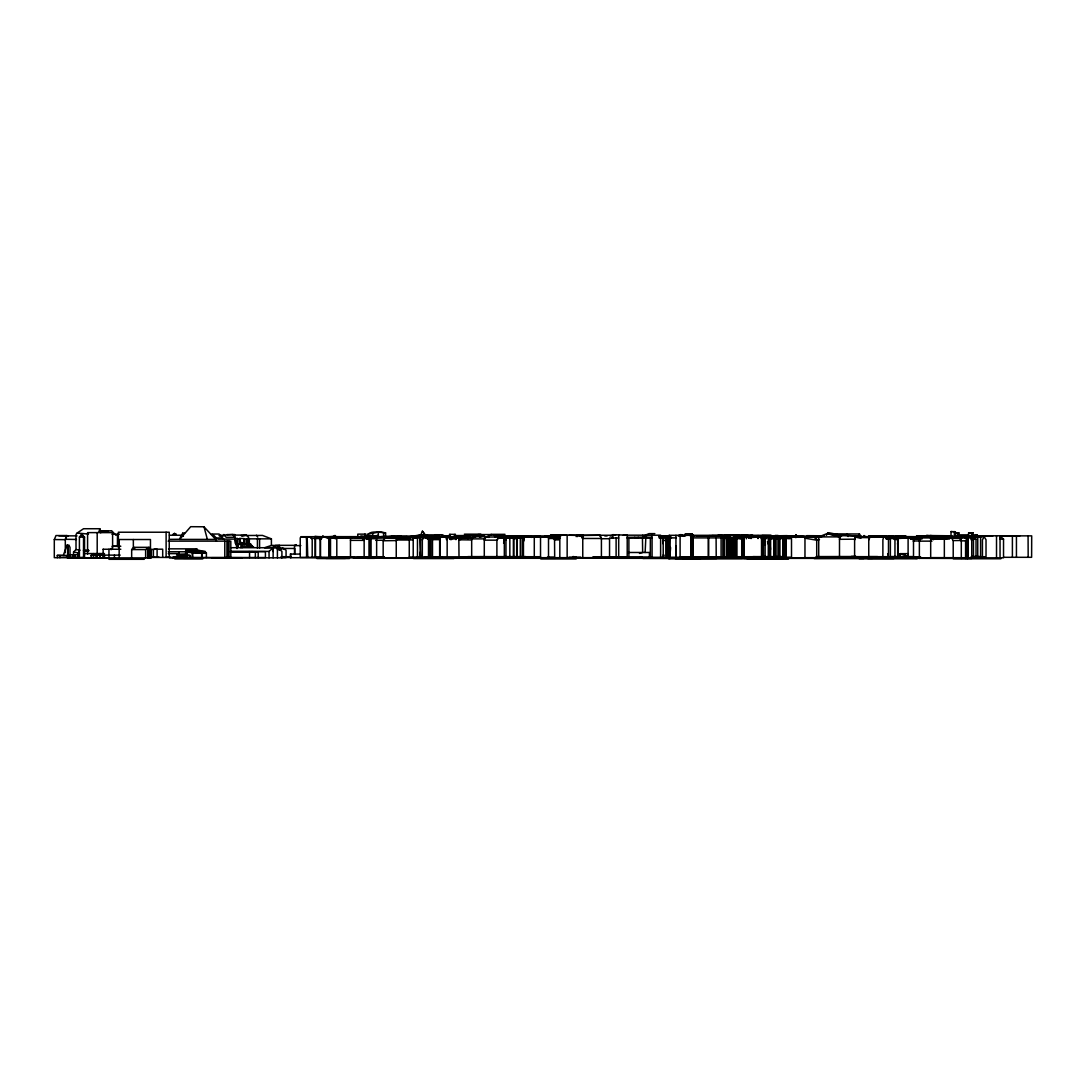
<?xml version="1.0" encoding="UTF-8"?>
<svg xmlns="http://www.w3.org/2000/svg" width="1086" height="1086" viewBox="0 0 1086 1086"><rect width="100%" height="100%" fill="white"/><g stroke="black" fill="none" stroke-linecap="round" stroke-linejoin="round"><path stroke-width="1.5" d="M732.358 550.969L730.661 557.267L730.661 538.371L742.023 538.452M178.756 557.471L178.769 553.616L168.276 553.616M676.144 545.959L675.94 557.254L675.94 535.317M273.129 551.512L273.346 547.697M517.778 537.448L517.846 536.104L516.542 537.448M473.252 537.882L460.654 537.258L460.654 539.633L458.821 537.054L457.315 537.054L455.93 539.633L455.93 537.203M670.605 547.588L669.804 557.254L670.32 535.968L669.465 535.982L668.664 537.909L668.664 557.254M662.949 543.665L663.627 537.461L668.677 537.461M785.857 557.199L786.196 553.806L784.852 553.806L785.857 557.199L785.857 538.575M785.192 553.806L784.852 557.199L784.852 538.575M897.538 544.127L898.203 539.457L895.774 537.19L890.371 537.991L890.371 556.575L913.502 556.575L913.502 538.955L910.163 537.841L897.199 538.534M967.164 545.186L967.64 541.873L965.223 537.434L945.091 537.434L950.277 537.421M652.075 538.194L651.206 537.326L645.41 537.081L627.464 537.339M306.564 539.905L307.162 536.796L310.759 536.796L312.198 539.905L312.198 557.376M501.908 536.321L505.139 536.348L503.592 543.204M654.844 533.633L649.021 533.633L645.274 535.194L642.803 538.194L643.075 537.081M98.88 531.991L99.831 528.733L83.541 528.733L77.133 533.05L76.006 534.475L76.006 549.557L73.549 552.014L73.549 555.883M488.904 537.489L489.637 535.018L496.478 535.018L498.406 538.724M776.3 538.575L776.3 536.185L780.318 536.728M750.263 537.489L750.942 535.303L770.843 535.303L774.644 536.986M869.642 536.973L868.759 539.796L868.759 556.738M868.759 539.918L869.615 537.244L855.496 537.244L854.614 539.973M928.869 536.498L929.833 537.041L926.711 536.498M734.747 536.28L730.851 535.031L754.2 535.737L733.837 535.031L733.593 535.805L733.797 535.031L736.607 535.615M868.786 536.783L869.031 536.036L892.814 535.941L889.773 537.108M739.946 536.145L752.136 537.176L745.58 536.565L744.711 537.258L749.15 536.28L750.182 537.529M783.237 537.692L783.698 536.335M771.101 536.579L771.141 538.575M57.314 557.715L57.314 555.394L63.232 555.462L67.128 545.118L68.934 545.118L70.006 547.48L70.006 557.715M179.624 539.403L190.702 526.696L203.978 526.778L215.639 539.403L179.624 539.403L181.172 535.222L169.47 535.222M425.196 535.126L422.318 531.19L420.757 535.167L409.951 537.163M899.52 556.738L854.614 556.656L854.614 539.185L856.039 535.697L860.804 538.235M67.861 536.321L66.993 535.547L65.309 539.661L54.3 539.566L54.3 557.688L109.306 557.756M434.088 537.095L434.875 534.733L442.314 534.746L444.853 536.117M54.3 539.566L55.997 535.547L66.993 535.547M80.405 537.054L81.436 534.665L84.532 537.054L84.532 557.444L79.414 557.444L79.414 537.054L81.436 534.665M549.665 537.611L550.711 535.235L566.498 535.126M580.521 536.348L581.037 535.181M65.309 552.774L65.309 539.294L66.857 535.86L77.025 535.86M433.83 537.027L434.875 534.733M978.052 535.778L976.653 534.869L976.653 535.778M276.441 548.036L277.622 545.484L279.523 545.484L279.523 548.077L277.446 548.457L280.799 548.471L276.916 548.783M278.383 547.914L279.523 545.484M576.15 536.62L576.829 535.181L577.277 536.606M919.367 558.462L919.367 540.937L920.358 538.873M958.802 537.339L960.445 536.389L966.974 536.565M439.898 556.724L439.898 538.9L440.821 536.986L445.097 536.457L447.16 539.593L447.16 556.724M484.288 556.969L484.288 538.873L485.347 536.715L488.198 537.095M471.677 556.969L471.677 538.887L472.736 536.715L485.347 536.715M495.27 537.312L496.478 535.018M920.521 538.276L921.417 536.579L925.245 537.095M409.259 558.272L409.259 539.891L410.684 537.231L417.241 537.231M422.332 539.946L423.784 537.231L427.545 537.584L428.997 539.81L428.997 557.037M496.899 556.914L496.899 540.163L498.583 537L502.967 537.556L504.325 539.769L504.325 556.914M181.376 535.642L182.706 533.158L184.606 533.063M372.131 537.095L372.539 536.348L378.905 536.932M568.806 535.235L583.861 535.52L579.666 535.208M446.482 539.077L447.717 536.946M683.813 536.335L685.32 533.769L691.877 533.769L693.995 535.873M971.142 556.67L986.02 556.751L986.02 539.769L984.228 536.769L982.436 539.769L982.436 556.751M100.699 532.805L101.948 530.728M826.392 535.357L827.776 533.131L836.682 534.027L827.776 533.131M857.261 537.475L859.447 534L861.632 537.475M460.654 537.258L459.011 539.769L471.677 539.932M730.661 557.267L730.647 536.918L728.231 536.918L726.412 539.742L726.412 557.267M728.855 557.267L728.855 539.701L730.634 536.932M729.303 538.995L729.303 557.267M328.773 557.281L328.773 538.765L323.031 536.267L320.234 539.647L321.646 537.57M320.234 539.647L323.031 536.267M368.358 539.28L369.349 537.828L384.838 537.624L369.349 537.828M555.57 558.285L383.168 558.272L383.168 540.774L384.933 538.222L388.734 537.76M359.222 537.176L353.778 536.796L359.344 537.122M413.209 557.037L413.209 538.181L417.472 536.878L428.441 536.837L400.748 536.755L401.453 536.81L400.883 535.792L393.566 535.792L388.069 537.801L401.698 537.76L397.856 538.222L396.241 540.556L383.168 540.774M556.534 536.375L557.267 535.33M195.317 550.819L196.702 548.837L198.114 550.819M446.482 539.633L448.287 537.095L449.78 537.081L451.586 539.633M661.496 538.181L659.093 537.882M168.276 551.742L185.896 551.797M242.192 547.711L242.192 542.715L239.857 542.443L237.033 546.272L238.323 546.272M509.796 538.466L511.411 536.335L559.914 536.43M941.901 536.701L943.748 536.823L945.594 539.24M401.046 536.647L396.797 537.217L395.861 538.398M249.033 545.769L250.527 543.923L252.563 546.489M399.852 536.647L407.223 536.606L402.485 537.217L401.684 538.194L401.684 536.715L397.612 538.33M690.153 535.846L691.877 533.769M645.844 537.339L645.138 552.475M396.241 558.272L396.241 539.973L397.462 538.507L410.332 538.181M396.241 539.973L409.259 540.027L410.535 538.507L397.462 538.507M611.527 535.452L611.065 535.452M953.766 537.339L958.3 536.24L960.445 537.339L961.001 536.688M301.256 536.701L300.225 537.855L300.225 557.376L320.533 557.376L320.533 538.629L319.026 537.231L314.859 536.701L301.256 536.701L305.424 537.231L306.564 538.289L306.564 557.376M899.086 536.253L898.502 536.905L902.412 536.253L903.294 537.421M425.454 537.027L427.056 535.33L426.119 535.33M628.889 557.294L628.889 538.194L627.749 537.353L627.206 538.194L650.338 538.181L651.206 537.326M939.227 539.24L941.915 536.81L943.748 536.823M230.3 551.416L269.056 551.403L273.129 547.887M966.377 537.339L968.21 535.778L971.047 537.339M968.59 535.778L966.635 537.434L971.264 536.24L972.174 537.746L968.59 535.778L968.59 532.968L972.961 532.764L972.961 536.009M150.194 557.905L150.194 548.349L149.026 547.33L133.714 547.33L131.664 549.57L131.664 557.905M948.404 538.099L949.693 537.054M131.664 549.57L145.633 549.584L149.026 547.33M487.03 536.851L489.637 535.018M543.828 536.905L545.24 535.982L547.941 536.905M610.128 535.982L613.59 535.412M637.02 538.194L638.31 537.339M887.642 553.629L888.484 556.738L888.484 538.48L887.642 538.819M279.034 550.222L282.536 548.077L286.066 550.208L286.066 557.62L281.586 557.62M772.54 537.041L774.44 536.932L773.069 536.918M174.452 533.416L173.108 534.231L176.244 534.231L174.452 533.416L175.185 534.231M530.226 537.041L531.258 536.416L531.556 537.448M294.51 554.036L294.51 545.606L296.193 544.629M790.717 536.769L791.029 536.077L753.874 536.484M527.932 537.339L529.71 536.647M524.104 537.339L528.013 536.416M961.232 537.407L967.816 537.298L967.816 558.462M967.246 558.462L967.694 537.068L970.667 537.366L971.753 541.032L971.753 558.462L915.362 558.326M968.047 557.742L930.688 557.62L930.688 539.077L945.865 539.05M420.553 557.037L419.807 537.19L420.553 536.81L420.553 557.037L419.685 552.407M930.688 539.077L945.485 538.466M895.774 537.19L890.371 537.991L897.688 539.864L897.688 556.575M738.358 537.231L740.625 536.185M861.714 536.538L856.868 536.783M923.548 537.122L925.951 536.145L937.34 536.145M678.031 535.751L680.895 534.597L684.153 535.846M841.555 536.145L826.989 533.606L818.722 536.918L818.722 556.521M763.757 537.217L758.259 535.642L751.458 536.09M873.687 537.136L876.796 535.941M400.883 535.792L392.29 538.113L393.227 537.787M271.405 545.063L271.405 538.846L262.5 535.425L240.916 535.52M974.251 535.819L977.264 535.792L975.717 535.276M767.924 558.72L770.897 557.634M546.421 536.864C548.036 534.624 564.286 535.303 550.711 535.235M737.38 536.185L735.344 536.565M505.995 537.095L509.714 535.778L510.556 538.072M473.781 536.104L478.166 534.57L491.632 534.57M413.535 537L416.223 536.063L399.458 536.063M715.986 535.995L731.665 534.923L734.652 536.185M419.807 537.19L420.553 536.932M558.53 536.959L552.652 536.43M888.484 539.796L888.226 537.746L892.42 536.348M906.362 536.633L902.113 538.045L916.353 538.032L920.589 536.633M910.543 538.629L916.353 538.629L920.181 537.312L932.657 537.312M449.36 538.33L456.419 535.574L483.392 535.493L485.781 537.122M944.847 537.774L948.716 536.498L949.693 538.547M639.478 553.439L642.654 552.475L642.45 537.339M890.181 538.249L888.226 538.819L886.61 537.353L883.76 536.973L882.877 539.796L882.877 556.738M776.368 536.47L757.987 536.43L757.987 538.575L758.449 536.443L769.431 536.715M429.54 537.176L432.038 536.47M462.853 537.964L465.365 537.258L472.831 537.937M717.181 535.697L719.923 534.923L722.869 536.158M974.631 535.995L977.264 535.276M873.361 536.905L880.732 536.145L877.868 536.891M396.471 537.692L400.272 536.715M389.453 536.715L385.774 537.027L394.299 536.199M912.416 537.163L915.43 537.163M927.648 537.163L933.01 537.027M284.179 548.566L280.799 548.444M415.762 536.837L425.047 536.932M964.992 536.565L966.621 536.389M507.854 537.733L518.402 537.054M920.385 538.575L910.679 539.05L918.485 538.575M932.698 537.027L939.023 536.946M877.99 537.027L906.308 536.348L902.113 537.746L888.226 537.746M882.551 537.013L885.457 536.403M944.345 557.62L944.345 539.05L951.282 537.584L965.223 537.434M956.698 538.154L959.44 537.584L961.3 540.475L961.3 558.462M219.182 535.466L232.974 534.475L235.173 537.271L235.173 543.231M84.762 550.806L88.74 550.874M816.496 536.986L818.07 536.66L783.508 536.986M751.783 537.136L748.186 537.855L758.327 536.946L751.783 537.258M249.332 545.389L249.332 538.9L248.3 537.298A3.217 1.276 45.9 0 0 247.513 536.212L246.4 535.099L241.839 536.05M368.358 557.376L330.103 557.349L330.225 537.041L335.316 536.321L324.32 537.041L322.528 536.267M921.091 537.095L925.367 536.498L916.489 536.226L920.806 536.226L920.806 537.054L924.634 536.308L926.154 537.136M924.064 537.041L927.797 536.308M367.516 536.647C367.787 529.601 380.317 532.588 385.571 532.9L385.571 536.647M369.484 533.864L380.086 531.828L385.571 532.9M798.4 537.081L801.319 536.525M934.612 537.068L938.983 536.24L942.933 537.244M967.545 537.122L969.852 536.688M91.061 555.394L101.337 555.109L91.061 555.394L91.061 557.647M428.115 536.294L431.318 535.697M110.704 549.258L112.374 549.204L112.374 546.244L120.817 546.244M343.76 537.665L331.746 537.977L346.529 537.353L328.434 536.878M408.417 536.918L421.192 534.733L432.296 537.041L428.753 536.403L430.993 537.136M388.489 537.054L391.883 536.47M792.984 537.054L796.052 536.525M759.643 537.095L762.793 536.443M722.299 536.022L724.891 535.588L711.914 535.534M177.045 557.457L177.045 554.498L185.896 554.227M920.806 537.054L925.367 536.498L920.806 536.226M520.153 536.837L523.085 536.403M533.959 536.837L536.878 536.403M773.517 536.593L779.232 536.647L765.236 536.552M611.798 538.113L612.748 537.977M758.422 536.688L761.286 536.294M778.336 536.688L781.296 536.484M964.314 537.312L984.228 536.769M942.037 537.041L930.2 537.841L934.286 536.498L958.979 536.389M553.317 538.765L557.104 538.262L547.928 535.982M387.268 537.095L393.051 536.348L370.95 537.081M453.989 536.932L457.681 536.47L453.676 536.335M432.133 536.457L427.857 536.986L444.188 537.013M439.884 536.932L443.604 536.47M760.974 536.851L768.426 536.294M964.992 536.755L966.621 536.565M373.068 535.995L378.335 535.479L377.466 535.547M514.533 537.027L520.696 536.389M534.638 537L540.529 536.403L540.529 557.729M542.701 536.986L548.511 536.403L548.511 557.729M877.149 536.891L879.158 536.688M83.554 550.928L88.74 550.534L87.545 550.534M908.507 536.769L897.212 536.986M415.178 537.529L418.3 537.244M928.924 537.054L929.67 536.986L926.874 536.864M914.507 537L929.67 536.986M459.894 538.045L456.69 537.841M791.341 536.973L792.902 536.837M738.29 537.054L746.516 536.905L745.023 536.783M741.697 537.054L744.467 536.823M150.167 549.502L157.103 549.204L157.103 557.349M864.619 537.054L877.814 536.43M869.099 537.054L877.135 536.43M762.087 536.851L769.431 536.294L770.911 537.136L768.25 536.389M744.48 536.28L740.869 536.552L745.539 536.552M972.961 532.764L968.59 532.968M881.832 537.041L886.04 536.769L888.579 537.896M760.295 536.579L764.164 536.335M659.473 537.706L663.627 537.461M337.176 538.113L338.438 538.045M645.274 535.249L660.614 535.194L660.614 557.294M665.202 536.511L659.229 536.837L670.306 536.864M561.747 535.167L558 535.235L560.2 535.167M432.907 539.267L439.898 539.267L432.5 539.267L432.5 556.724M765.983 537L776.042 536.647M708.927 535.642L722.869 535.914M789.02 538.575L789.02 536.552L757.987 536.43M275.668 547.425L264.495 547.751L271.391 545.43L276.238 545.43M821.478 536.823L818.722 536.918L839.492 536.878L839.492 556.521M224.137 539.579L219.087 534.04L212.476 534.04L216.399 538.018L221.164 537.882M962.712 537.027L966.309 536.986L955.49 537.095L959.44 537.434L961.3 540.869L965.59 540.828L966.173 541.9L967.64 541.873M767.693 537L772.757 536.918M726.412 539.742L728.855 539.701M375.756 540.326L384.702 540.19M742.946 537.027L754.349 536.864M951.282 537.584L953.209 540.584L961.3 540.475M169.443 539.375L179.624 539.267M888.877 536.321L890.466 536.769M913.122 541.004L919.367 540.937M235.173 537.271L226.159 537.339L223.906 534.475M450.052 538.099L451.505 538.086M854.614 539.185L839.492 539.308L840.931 535.697L856.039 535.697M422.413 536.511L427.015 536.47M434.834 536.511L439.436 536.47M795.848 537.706L795.848 534.706L797.463 536.647M775.173 536.851L792.427 536.755M930.078 536.959L932.67 536.932L931.109 536.823M218.028 539.172L235.051 539.09L237.834 545.837M777.766 536.946L771.522 536.986M1016.442 535.887L1019.971 535.778L955.422 535.819L955.422 531.76L951.024 531.556L951.024 536.47M423.255 536.973L431.074 536.959M460.505 537.312L461.849 537.516L457.002 537.203M773.829 536.755L759.576 536.837L766.743 536.837M801.02 536.498L802.459 536.498M785.097 536.538L804.061 536.457L804.97 538.208L804.97 557.96M756.942 536.973L757.838 536.973M773.395 536.81L772.01 536.81L776.626 537M780.277 536.81L781.377 536.81M449.78 537.081L449.903 538.955L455.984 538.928M380.996 536.62L389.901 536.593M391.082 536.986L394.109 536.973M873.619 536.62L887.33 536.593L859.868 536.62M862.04 536.783L867.741 536.959M609.517 538.71L601.413 538.737L599.744 535.33M944.345 539.05L949.218 539.036M931.992 541.127L919.367 541.154L920.928 537.855L935.114 537.855L938.752 539.158L938.752 537.041M149.434 557.905L149.434 548.349L150.194 548.349M521.633 558.028L522.339 558.028M527.579 558.028L528.61 558.028M101.772 530.973L108.179 530.973M958.897 532.887L954.553 532.71L958.897 532.887L958.897 535.629M859.447 534L834.143 533.864M111.994 534.217L119.284 534.203M464.374 534.176L480.854 534.176M210.711 534.298L212.109 534.298M490.981 534.339L505.017 534.339M226.974 534.583L234.983 534.583M612.748 538.018L612.748 534.692L627.206 535.167L627.206 557.294M477.039 534.936L469.858 534.936L470.36 535.588M958.721 534.869L968.508 534.869M971.766 534.869L976.653 534.869M246.4 535.099L233.015 535.099L235.173 538.167L237.698 538.873L237.698 545.376M613.59 535.262L559.819 535.235L559.819 557.647M623.323 535.167L646.333 535.194L646.333 538.194L645.41 537.081M337.637 537.679L334.488 535.52L336.741 537.611M762.019 535.452L770.924 535.561L773.422 537.068M835.175 535.507C832.324 533.755 873.402 537.38 856.297 536.579M58.861 535.819L68.079 535.982M472.424 535.778L473.863 535.778M494.306 535.778L509.714 535.778M582.761 538.48L580.888 535.235L576.625 535.588L600.069 535.222L601.413 538.48L582.761 538.48L580.643 535.235L582.761 538.507M696.262 535.792L715.905 535.792M765.576 535.751L767.001 535.751M776.3 535.819L787.282 535.629M806.749 535.669L824.478 535.805M952.069 535.819L926.412 535.507L932.698 536.104M219.304 535.914L223.933 535.914M441.581 536.05L442.776 536.05M604.807 535.941L607.128 535.941M678.777 535.914L685.565 535.914M691.836 535.914L712.267 535.914M954.743 535.846L966.309 535.846M977.929 535.914L993.011 535.778M1000.749 535.887L1031.7 535.86L1031.619 557.308L1003.491 557.308M659.962 536.104L669.736 536.104M735.371 536.117L749.15 536.28M809.409 536.09L821.79 536.09M889.868 536.145L905.452 536.145M372.539 536.348L360.498 536.348L365.697 536.932M450.337 536.335L418.965 536.47L413.685 537.964L418.314 537.977M659.324 536.511L669.397 536.511M746.068 536.484L738.208 537.068M822.224 536.457L751.091 536.443L751.091 538.575M324.252 536.647L369.43 536.647M372.824 536.647L393.865 536.647M423.146 536.606L424.585 536.606M454.138 536.593L457.491 536.593M508.044 536.633L520.452 536.633M552.204 536.647L523.452 536.647L523.452 556.724M659.08 536.66L668.813 536.66M808.486 536.606L821.043 536.66M856.148 536.633L861.035 536.633M868.366 536.593L874.8 536.593M903.308 536.647L960.553 536.959M958.802 536.755L980.59 536.565L980.59 556.548L971.78 556.548M363.118 538.982L359.792 537.041L357.565 537.787L361.611 537.706L349.828 536.728L361.611 537.706L363.864 537.041L367.231 538.982M365.561 536.878L393.865 536.878M429.146 536.918L450.853 536.932M453.744 536.891L469.003 536.864M479.469 536.932L480.989 536.932M503.85 536.959L509.836 537.475L509.836 556.914M771.196 536.891L805.296 536.946M806.341 536.932L819.007 536.81M859.718 536.905L913.312 536.946M964.544 536.918L908.873 536.905M79.414 537.054L84.532 537.054M333.864 536.321L333.864 537.041L314.75 536.498L321.999 537.041M353.792 536.986L371.588 537.122L367 536.606M372.973 536.986L377.765 536.986M418.096 537.041L402.214 537.529L417.703 537.584M420.01 537L429.649 538.072L426.309 537.706M498.583 537L485.971 537L484.288 540.149L496.899 540.163M660.573 536.973L669.03 536.973M735.914 537.027L740.991 537.597M753.535 537.027L761.367 537.081M870.714 537L883.366 537M903.973 536.986L899.48 536.986L910.041 537.013M396.797 537.217L402.485 537.217M448.016 537.394L473.36 537.258M660.967 537.421L667.347 537.421L659.718 537.869M736.579 537.258L761.53 537.258L761.53 557.227M948.96 537.366L970.667 537.366M336.809 557.349L336.796 537.448L343.841 537.448M422.63 537.584L427.545 537.584M498.243 537.556L502.967 537.556M509.836 537.475L505.967 537.475L505.967 556.914M519.271 537.814L522.176 537.611M943.49 537.163L948.336 537.638L945.091 536.701M425.644 536.43L430.938 537.706L430.938 556.724M509.008 537.855L524.443 537.76M858.497 537.502L870.008 537.679M949.096 537.855L961.341 537.855L963.811 537.013L967.178 538.249M350.479 540.353L364.149 540.366L362.71 538.099L345.158 537.991L349.068 538.099M457.057 538.004L466.328 538.045M498.107 538.032L502.737 538.004M507.338 538.004L510.42 538.004M512.225 537.923L520.791 538.113M618.694 538.018L609.545 538.018L609.545 557.294L663.179 557.294M676.293 537.882L665.799 537.882L665.799 557.254L791.504 557.199L791.504 538.575L769.635 538.575L770.517 549.435M692.026 537.882L740.571 537.882M967.884 537.991L964.477 537.896M311.017 538.289L320.533 538.629M384.933 538.222L397.856 538.222M464.333 538.113L459.256 537.543M660.397 538.113L663.179 538.113L663.247 558M886.203 538.249L891.565 538.127M886.108 538.52L890.724 538.52M362.412 538.683L376.638 538.683L376.638 556.874L357.593 556.874M513.379 538.67L516.692 538.67L516.692 556.629M742.892 538.588L737.462 538.452M761.082 538.575L766.757 538.575M248.042 538.846L271.405 538.846M430.938 538.9L439.898 538.9M471.677 538.887L484.288 538.873M886.122 538.968L890.737 538.968M910.394 538.955L922.068 538.941M1003.532 539.145L1000.043 539.145L999.704 535.697L1003.532 539.145L1003.532 557.81L917.996 557.905M938.752 539.158L933.566 538.452L933.566 539.728M432.907 539.593L439.898 539.593M970.667 538.575L976.029 539.158L976.029 556.534M554.498 539.864L559.181 539.851M663.247 540.475L666.383 540.475M168.113 541.14L230.816 541.14L230.816 557.485M239.857 542.443L242.192 542.715M237.644 543.923L250.527 543.923M236.069 544.615L239.191 544.615M242.314 544.615L246.984 544.615L253.54 546.815L242.287 546.815M296.288 545.335L275.953 545.335L272.939 547.425M294.51 545.606L300.836 545.606M120.084 546.434L112.374 546.244M231.508 547.697L277.405 547.738L281.912 551.376L281.912 557.824L188.367 557.783M277.446 548.457L294.822 548.471L294.822 554.362M168.601 548.837L196.702 548.837M103.156 549.245L120.817 549.258M154.321 549.19L162.696 549.19L162.696 557.349M110.704 549.502L111.763 549.502M83.446 550.195L88.482 550.195M185.679 550.33L198.806 550.33L205.498 551.607L191.733 551.471L185.679 550.33L185.679 557.403L185.625 554.498L177.045 554.498M230.11 551.647L265.418 551.647L265.418 557.552L149.637 557.417M230.599 551.702L255.346 551.702L255.346 557.512M187.267 557.471L187.267 552.285L206.394 552.883L206.394 557.471M627.98 552.475L649.414 552.475L649.414 557.294M206.394 552.883L187.267 552.285M84.07 553.561L104.5 553.561M908.1 553.656L899.995 553.656L899.995 556.575M300.455 554.077L290.342 554.077L290.342 557.702L325.026 557.702M180.507 557.444L180.507 554.851L190.064 555.462L190.064 557.444M99.491 555.122L120.193 555.122M663.071 555.095L664.035 555.095L664.035 556.548L663.071 556.548M180.507 554.851L190.064 555.462M57.314 555.394L67.644 555.652L67.644 557.715L67.644 546.244M851.383 556.426L855.863 556.426M467.795 556.616L525.868 556.629M752.91 556.616L782.056 556.616M816.4 556.589L855.659 556.521M869.601 556.602L877.651 556.602M281.043 556.684L290.681 556.738M378.756 556.779L384.159 556.779M424.585 556.779L467.754 556.86M479.781 556.711L499.044 556.779M540.529 556.724L522.678 556.724L522.678 539.511L523.221 538.778L523.452 539.511M592.942 556.806L627.884 556.833M639.79 556.724L642.111 556.724M679.877 556.792L755.137 556.724M905.317 556.765L920.575 556.765M179.624 557.091L184.525 557.091M336.008 557.077L354.172 557.077M372.064 556.955L383.399 556.955M409.259 557.037L441.527 557.064M510.325 556.982L459.011 556.969L458.821 537.054M547.466 557.104L554.674 557.104L554.539 538.412L553.616 536.959L514.18 537.122L511.411 536.335M621.246 557.091L627.423 557.091M679.863 556.996L702.289 556.996M816.02 557.037L821.681 557.037M79.359 557.172L69.803 557.227L69.803 554.715L77.744 554.715L77.744 557.227M149.719 557.294L158.963 557.132M167.203 557.159L170.339 557.159M173.027 557.159L181.09 557.159M181.661 557.281L184.606 557.281M281.573 557.308L289.867 557.308M313.827 557.281L364.149 557.227L364.149 538.683M372.417 557.199L384.471 557.199M424.436 557.159L437.563 557.145M468.012 557.186L493.329 557.186M569.05 557.186L580.671 557.186M281.355 557.403L291.279 557.403M425.875 557.349L434.196 557.349M621.749 557.444L652.835 557.444M868.936 557.566L878.859 557.566M172.538 557.647L184.131 557.647M211.689 557.702L242.192 557.702M341.683 557.756L440.957 557.742M455.115 557.756L467.985 557.756M492.433 557.742L601.413 557.647L601.413 538.507M613.223 557.58L640.048 557.58M678.085 557.742L696.913 557.742M699.493 557.756L707.23 557.702M708.194 557.729L774.549 557.62M803.912 557.675L908.072 557.715M68.079 557.837L151.375 557.905L151.375 550.018L149.434 548.349M169.484 557.824L173.38 557.824M355.502 557.933L422.916 557.933M434.359 557.865L457.45 557.865M537.665 557.892L540.733 557.892M565.453 557.919L583.141 557.919M589.454 557.973L680.501 558M700.158 557.96L909.362 557.797M353.425 558.095L427.056 558.068M489.107 558.055L670.198 558.041M700.103 558.163L714.52 558.163M717.534 558.068L938.63 558.068M939.363 558.041L968.359 558.041M183.534 558.299L201.534 558.299M325.922 558.38L345.457 558.38M366.973 558.34L374.697 558.34M560.009 558.258L577.453 558.258M617.812 558.299L644.5 558.299M661.442 558.272L669.247 558.272M682.822 558.435L742.091 558.353M744.209 558.38L872.547 558.34M882.728 558.258L907.367 558.272M316.922 558.543L349.461 558.543M413.549 558.53L453.934 558.53M642.885 558.475L670.076 558.475M675.234 558.625L716.679 558.489M814.106 558.571L863.899 558.489M867.714 558.53L893.941 558.53M174.765 558.923L202.743 558.923M668.759 558.842L700.036 558.842M700.551 558.72L782.68 558.842M859.162 558.733L917.127 558.788M953.277 558.761L1000.885 558.761M540.774 558.937L576.191 558.937M747.331 559.046L788.49 559.114M144.302 559.304L108.967 559.304L108.967 549.258M775.078 535.466L778.105 535.466M925.829 536.742L901.502 536.674M934.449 536.62L936.254 536.62M510.61 536.389L560.607 536.416M508.452 536.606L539.837 536.633M381.186 536.973L383.412 536.973M424.694 534.855L435.011 534.896M410.576 536.796L409.083 536.783L410.25 537.041M812.898 536.172L816.713 539.593L819.468 539.606M409.259 539.891L412.504 539.905M787.744 536.633L791.925 536.647M782.694 536.633L786.875 536.647M368.385 535.697L373.258 535.724M955.422 535.819L959.888 535.846M400.707 536.796L420.581 536.973M434.563 536.918L437.563 536.959M920.697 536.47L924.919 536.552M555.285 538.303L560.172 538.371M548.511 538.52L554.593 538.425M65.309 539.294L76.482 539.47M789.02 536.552L774.413 537.027L785.192 537.081M347.439 537.692L351.85 537.787M88.482 534.054L77.133 533.05M358.801 537.991L362.71 538.099M861.524 536.769L862.651 536.769M895.326 536.511L901.706 536.715L890.466 536.511M714.968 535.873L716.801 535.846M948.227 537.584L950.752 537.665M461.849 537.624L456.242 537.203M863.777 535.629L864.7 535.669M899.955 536.918L902.534 537.027M904.719 536.918L912.308 537.163M63.232 555.462L67.644 555.652L67.128 557.715L67.128 555.625M516.515 538.004L518.293 538.086M239.558 541.724L239.558 538.385L244.011 538.629L244.431 544.005M246.21 545.281L246.21 538.737L248.68 539.728L249.332 538.9M934.259 536.905L937.123 537.054M920.589 536.823L922.326 536.918M794.287 536.701L800.206 537.013M786.631 536.932L788.205 537.013M948.54 537.203L951.173 537.339M244.431 539.226L246.644 539.362L246.644 544.1M945.091 537.434L948.336 537.638M612.748 534.692L615.748 534.882M443.726 535.71L449.889 536.131M237.698 538.873L240.006 539.036L240.006 543.869M942.349 536.525L949.897 537.081M940.788 536.525L946.707 536.973M663.655 536.498L669.858 536.986M449.156 536.674L450.269 536.769M435.907 536.674L439.979 537M935.969 536.104L938.25 536.28L930.145 535.52M943.177 536.959L944.616 537.081M806.979 537.027L803.912 536.769L806.667 537.081M744.548 536.905L743.055 537.258M952.884 536.688L956.074 536.959M448.111 536.986L463.288 537.421M948.662 536.946L951.417 537.217M771.684 536.538L776.504 536.986M410.684 537.231L414.431 537.584M349.828 536.905L356.154 537.529L340.95 536.728M805.988 536.606L807.373 536.742M794.273 536.606L798.183 537.013M251.667 551.62L258.196 552.285L248.816 551.62M816.115 536.715L818.993 537.027M396.675 537.054L399.458 537.366M875.153 536.755L876.85 536.946M788.965 537.013L787.459 537.013M855.496 537.244L859.067 537.679M776.042 536.131L780.807 536.728M772.2 536.66L774.942 537.013M775.553 536.131L776.314 536.226M472.736 536.715L475.6 537.095M941.82 536.633L944.779 537.027M954.988 536.633L957.893 537.027M934.802 536.579L937.666 536.959M464.632 537.312L465.392 537.421M950.684 537.584L949.598 537.692M770.531 536.199L773.531 536.647M776.775 536.24L814.853 536.457L816.713 540.176L804.97 538.208M920.697 536.43L921.444 536.552M790.676 536.24L794.015 536.742M76.006 549.557L80.079 550.195M809.912 536.715L811.799 537.027M465.582 538.222L461.591 537.543L461.591 538.33M336.796 537.774L338.737 538.099L336.796 537.448M660.614 537.638L663.179 538.113M659.569 535.86L666.247 537.108M659.799 536.783L660.967 537M669.22 536.769L659.731 535.927L665.745 537.054M73.549 552.014L77.92 552.842M777.196 557.81L781.879 558.72M423.119 534.733L435.635 537.136M951.024 531.556L952.069 531.76M573.001 556.521L576.327 557.186M969.228 537.733L976.029 539.158M812.423 536.457L815.152 537.108M786.033 536.212L789.101 536.946M826.989 533.606L839.492 536.878M939.227 538.452L941.63 539.131M523.941 536.335L526.737 537.136M818.152 535.805L820.989 536.674M914.588 538.072L916.353 538.629M426.934 536.43L430.938 537.706M175.769 556.507L178.769 557.471L178.769 551.769M745.064 537.176L743.272 536.375L740.394 537.231L741.874 536.375L743.638 537.149M370.475 538.208L362.534 537.339L365.181 538.235M875.737 536.253L877.732 537.068M887.669 538.127L888.484 538.48M860.465 536.253L862.46 537.108M745.335 536.117L747.548 537.108M759.928 536.145L761.367 536.851M737.068 536.946L737.828 537.353M960.445 536.389L962.25 537.339M882.823 536.036L885.131 537.312M869.031 536.036L870.334 536.783M846.849 533.959L848.098 536.538M682.483 536.022L680.895 534.597M246.984 544.615L250.282 546.815M902.778 536.47L904.149 537.448M273.129 547.738L273.129 557.824M133.714 547.33L134.827 548.308M470.224 537.706L467.795 535.493L467.795 538.751M897.688 539.864L898.203 556.575M579.042 535.52L579.788 536.24M425.631 537L427.721 539.199L427.721 538.072M116.053 535.398L111.627 530.728L99.831 531.353M517.846 536.104L521.701 537.258M422.508 531.19L426.146 536.172M449.903 538.955L450.391 539.633L450.391 537.203M256.472 535.249L257.749 537.136M795.848 534.706L796.988 536.715M670.32 535.968L671.419 537.909M517.275 536.117L518.022 537.448M893.316 537.19L894.525 539.443M944.155 537.353L945.119 539.24L945.119 537.638M886.162 536.755L887.153 538.86M67.128 545.118L68.242 547.534L68.242 557.715M452.808 537.706L452.047 537.203M82.509 534.665L83.541 537.054L83.541 557.444M941.915 536.81L942.947 539.24M874.664 536.769L874.895 537.326M767.395 541.67L768.63 544.778M555.72 535.126L556.602 537.624M203.992 526.791L207.372 539.403M182.706 533.158L183.398 536.253M505.139 536.348L505.967 540.054M99.831 528.733L100.509 531.882M235.051 539.09L237.033 548.552M307.162 536.796L307.759 557.376M634.767 537.339L634.916 538.194M758.259 535.642L758.462 536.932M517.058 537.855L517.343 540.977M668.664 537.909L669.465 547.588M765.114 538.575L765.358 545.348M1028.075 535.86L1028.17 557.308M1016.442 535.778L1016.442 557.308M1012.396 535.887L1012.396 557.308M1000.043 535.737L1000.043 557.81M996.514 535.737L996.514 557.81M977.753 536.565L977.753 556.548M973.463 539.158L973.463 556.534M972.011 536.565L972.011 539.905M971.563 532.764L971.563 536.009M967.64 537.394L967.64 558.462M966.173 541.9L966.173 558.462M965.59 540.828L965.59 558.462M957.526 532.887L957.526 535.629M954.377 531.556L954.377 536.47M953.209 540.584L953.209 557.62M916.353 538.032L916.353 539.036M908.1 538.534L908.1 556.575L900.267 553.656L900.267 556.575M907.842 553.656L907.842 556.575M905.317 555.055L905.317 558.231M894.959 539.851L894.959 556.575M816.713 539.593L816.713 557.96M786.196 538.575L786.196 557.199M785.192 538.575L785.192 557.199M784.676 538.575L784.676 557.199M784.106 536.47L784.323 557.199M783.142 538.575L783.142 557.199M782.775 538.575L782.775 557.199M779.775 538.575L779.775 557.199M779.422 538.575L779.422 557.199M778.54 538.575L778.54 557.199M778.187 538.575L778.187 557.199M775.838 538.575L775.838 557.199M775.458 538.575L775.458 557.199M774.25 536.43L774.304 557.199M773.924 538.575L773.924 557.199M772.54 536.43L772.54 538.575M771.807 536.43L771.807 538.575M770.626 538.575L770.585 557.199M769.635 536.43L769.635 557.199M768.956 536.47L766.173 536.43M768.277 536.43L768.277 557.199M765.114 536.43L765.114 557.199M763.417 538.575L763.458 557.199M762.888 538.575L762.888 557.199M762.793 538.575L762.63 557.199M746.326 537.258L746.326 538.819M742.58 537.258L742.58 538.765L738.439 538.222L741.724 538.222L741.724 557.267M742.24 537.258L742.24 557.227M736.824 537.882L736.824 535.317L669.112 535.317L669.112 537.882M736.702 538.371L736.702 557.267M736.498 538.371L736.498 557.267M736.172 538.371L736.172 557.267M735.724 537.937L735.724 557.267M734.421 537.937L734.421 557.267M733.471 537.937L733.471 557.267M731.869 537.937L731.869 557.267M731.53 537.937L731.53 557.267M730.308 537.461L730.294 557.267M728.231 536.918L728.231 538.371L723.887 538.371L723.887 557.267M727.796 535.317L727.796 537.882M727.009 538.371L727.009 557.267M726.67 538.371L726.67 557.267M726.358 535.317L726.358 537.882M724.837 535.317L724.837 537.882M724.294 537.882L724.294 557.254M722.855 537.882L722.855 557.254M721.905 535.317L721.905 537.882M721.104 537.882L721.104 557.254M716.095 537.882L716.217 557.254M708.534 537.882L708.534 557.254M708.411 537.882L708.411 557.254M692.936 537.882L692.936 557.254M692.8 535.317L692.8 557.254M692.393 534.896L692.393 536.226M690.927 535.317L690.927 557.254M690.791 535.317L690.791 557.254M680.107 535.317L680.107 557.254M669.22 535.317L669.22 537.882L667.143 537.326L667.252 557.254M652.075 535.194L652.075 557.294M650.338 538.181L650.338 557.294M642.803 535.194L642.803 538.194M618.694 534.692L618.694 557.294M616.115 538.018L616.115 557.294M582.761 535.235L582.761 557.647M567.15 535.235L567.15 557.647M534.285 536.647L534.285 556.724M523.954 537.76L523.954 540.909M520.561 537.76L520.561 556.629M520.493 537.76L520.493 556.629M517.058 537.76L517.058 556.629M513.868 538.67L513.868 556.629M513.379 537.855L513.379 556.629M455.401 537.651L455.401 534.366L449.523 534.366L449.523 537.584M454.953 534.366L454.953 537.584M449.943 534.366L449.943 537.651M439.64 539.267L439.64 556.724M429.649 537.706L429.649 557.037M428.495 540.014L428.495 557.037M422.332 536.796L422.332 557.037M417.472 536.878L417.472 557.037M383.602 532.9L383.602 536.647M378.335 531.869L378.335 536.647M372.769 532.859L372.769 536.117M371.073 538.683L371.073 556.874M370.326 538.683L366.647 538.683M369.851 538.683L369.851 556.874M368.996 538.683L368.996 556.874M368.032 533.769L368.018 537.136M365.955 537.448L365.955 534.136L357.783 534.136L357.783 536.647M364.91 534.136L364.91 537.448M350.479 557.349L350.479 537.665L330.511 537.665L330.511 557.349M335.316 535.52L335.316 538.873M320.234 537.041L320.234 557.281M315.524 538.629L315.524 557.376M315.144 538.289L315.144 557.376M290.79 554.077L290.79 557.702M277.405 547.738L277.405 557.824M269.056 551.403L269.056 557.824M259.581 538.846L259.581 548.186M258.196 551.647L258.196 557.552M257.423 538.846L257.423 548.186M249.563 551.702L249.563 557.498M248.789 538.873L248.789 545.362M247.16 538.792L247.16 545.321M244.011 538.629L244.011 545.213M240.902 542.715L240.902 547.711M237.277 538.276L237.277 544.996M229.051 541.14L229.051 557.485M227.626 541.14L227.626 557.485M227.069 541.14L227.069 557.485M224.788 541.14L224.788 557.485M216.399 538.018L216.399 541.317M202.091 557.471L202.091 552.665L192.276 552.665L192.276 557.471M201.67 552.665L201.67 557.471M192.697 552.665L192.697 557.471M184.864 555.462L184.864 557.444M177.982 553.616L177.982 557.471M169.24 557.417L169.24 532.221L118.347 532.221L118.347 547.33M166.117 532.221L166.117 557.417M153.397 549.502L153.397 557.349M150.465 557.837L150.465 539.525L119.161 539.525L119.161 557.837M148.32 547.901L148.32 557.905M147.682 547.901L147.682 557.905M145.633 549.584L145.633 557.905M133.347 539.525L133.347 547.846M114.41 555.122L114.41 557.837M112.605 547.575L112.605 532.615L87.586 532.615L87.586 554.213M104.527 555.122L104.527 557.837M103.632 555.122L103.632 557.837M103.156 549.19L103.156 554.104M102.98 555.122L102.98 557.837M100.292 555.122L100.292 557.837M99.871 553.561L99.871 557.715M97.278 553.561L97.278 557.715M97.197 532.615L97.197 554.213M95.989 555.109L95.989 557.647M93.532 553.561L93.532 557.715M79.183 550.874L78.735 555.299M77.758 553.561L77.758 557.715M74.975 554.715L74.975 557.227M72.586 554.715L72.586 557.227M59.934 555.652L59.934 557.715M916.489 536.348L915.607 536.973L921.118 536.348L916.489 536.348M366.511 537.556L360.09 536.755L366.511 537.556M746.856 535.452L741.833 535.452L752.965 535.574L746.856 535.452M814.079 535.9L813.305 535.697L814.079 535.9M744.086 557.227L744.086 537.258L744.005 557.227M117.641 546.095L117.641 534.217L117.519 546.095"/></g></svg>
